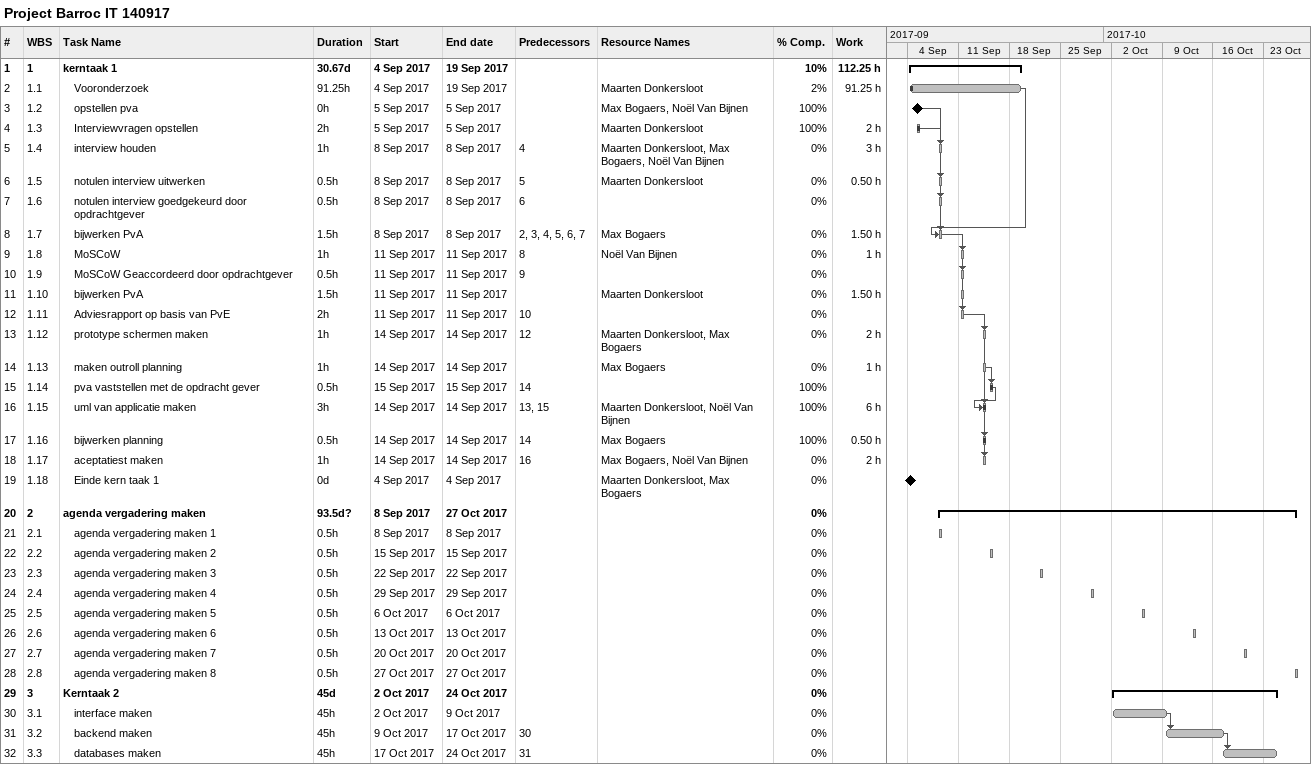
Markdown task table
Project Barroc IT 140917

| ID | WBS | Task | Duration | Start | Finish | Predecessors | Resources | % complete | Work (h) |
|---|---|---|---|---|---|---|---|---|---|
| 1 | 1 | **kerntaak 1** | 30.67d | 2017-09-04 | 2017-09-19 |  |  | 10 | 112.25 |
| 2 | 1.1 | Vooronderzoek | 91.25h | 2017-09-04 | 2017-09-19 |  | Maarten Donkersloot | 2 | 91.25 |
| 3 | 1.2 | opstellen pva | 0h | 2017-09-05 | 2017-09-05 |  | Max Bogaers, Noël Van Bijnen | 100 |  |
| 4 | 1.3 | Interviewvragen opstellen | 2h | 2017-09-05 | 2017-09-05 |  | Maarten Donkersloot | 100 | 2 |
| 5 | 1.4 | interview houden | 1h | 2017-09-08 | 2017-09-08 | 4 | Maarten Donkersloot, Max Bogaers, Noël Van Bijnen | 0 | 3 |
| 6 | 1.5 | notulen interview uitwerken | 0.5h | 2017-09-08 | 2017-09-08 | 5 | Maarten Donkersloot | 0 | 0.50 |
| 7 | 1.6 | notulen interview goedgekeurd door opdrachtgever | 0.5h | 2017-09-08 | 2017-09-08 | 6 |  | 0 |  |
| 8 | 1.7 | bijwerken PvA | 1.5h | 2017-09-08 | 2017-09-08 | 2, 3, 4, 5, 6, 7 | Max Bogaers | 0 | 1.50 |
| 9 | 1.8 | MoSCoW | 1h | 2017-09-11 | 2017-09-11 | 8 | Noël Van Bijnen | 0 | 1 |
| 10 | 1.9 | MoSCoW Geaccordeerd door opdrachtgever | 0.5h | 2017-09-11 | 2017-09-11 | 9 |  | 0 |  |
| 11 | 1.10 | bijwerken PvA | 1.5h | 2017-09-11 | 2017-09-11 |  | Maarten Donkersloot | 0 | 1.50 |
| 12 | 1.11 | Adviesrapport op basis van PvE | 2h | 2017-09-11 | 2017-09-11 | 10 |  | 0 |  |
| 13 | 1.12 | prototype schermen maken | 1h | 2017-09-14 | 2017-09-14 | 12 | Maarten Donkersloot, Max Bogaers | 0 | 2 |
| 14 | 1.13 | maken outroll planning | 1h | 2017-09-14 | 2017-09-14 |  | Max Bogaers | 0 | 1 |
| 15 | 1.14 | pva vaststellen met de opdracht gever | 0.5h | 2017-09-15 | 2017-09-15 | 14 |  | 100 |  |
| 16 | 1.15 | uml van applicatie maken | 3h | 2017-09-14 | 2017-09-14 | 13, 15 | Maarten Donkersloot, Noël Van Bijnen | 100 | 6 |
| 17 | 1.16 | bijwerken planning | 0.5h | 2017-09-14 | 2017-09-14 | 14 | Max Bogaers | 100 | 0.50 |
| 18 | 1.17 | aceptatiest maken | 1h | 2017-09-14 | 2017-09-14 | 16 | Max Bogaers, Noël Van Bijnen | 0 | 2 |
| 19 | 1.18 | Einde kern taak 1 | 0d | 2017-09-04 | 2017-09-04 |  | Maarten Donkersloot, Max Bogaers | 0 |  |
| 20 | 2 | **agenda vergadering maken** | 93.5d? | 2017-09-08 | 2017-10-27 |  |  | 0 |  |
| 21 | 2.1 | agenda vergadering maken 1 | 0.5h | 2017-09-08 | 2017-09-08 |  |  | 0 |  |
| 22 | 2.2 | agenda vergadering maken 2 | 0.5h | 2017-09-15 | 2017-09-15 |  |  | 0 |  |
| 23 | 2.3 | agenda vergadering maken 3 | 0.5h | 2017-09-22 | 2017-09-22 |  |  | 0 |  |
| 24 | 2.4 | agenda vergadering maken 4 | 0.5h | 2017-09-29 | 2017-09-29 |  |  | 0 |  |
| 25 | 2.5 | agenda vergadering maken 5 | 0.5h | 2017-10-06 | 2017-10-06 |  |  | 0 |  |
| 26 | 2.6 | agenda vergadering maken 6 | 0.5h | 2017-10-13 | 2017-10-13 |  |  | 0 |  |
| 27 | 2.7 | agenda vergadering maken 7 | 0.5h | 2017-10-20 | 2017-10-20 |  |  | 0 |  |
| 28 | 2.8 | agenda vergadering maken 8 | 0.5h | 2017-10-27 | 2017-10-27 |  |  | 0 |  |
| 29 | 3 | **Kerntaak 2** | 45d | 2017-10-02 | 2017-10-24 |  |  | 0 |  |
| 30 | 3.1 | interface maken | 45h | 2017-10-02 | 2017-10-09 |  |  | 0 |  |
| 31 | 3.2 | backend maken | 45h | 2017-10-09 | 2017-10-17 | 30 |  | 0 |  |
| 32 | 3.3 | databases maken | 45h | 2017-10-17 | 2017-10-24 | 31 |  | 0 |  |
